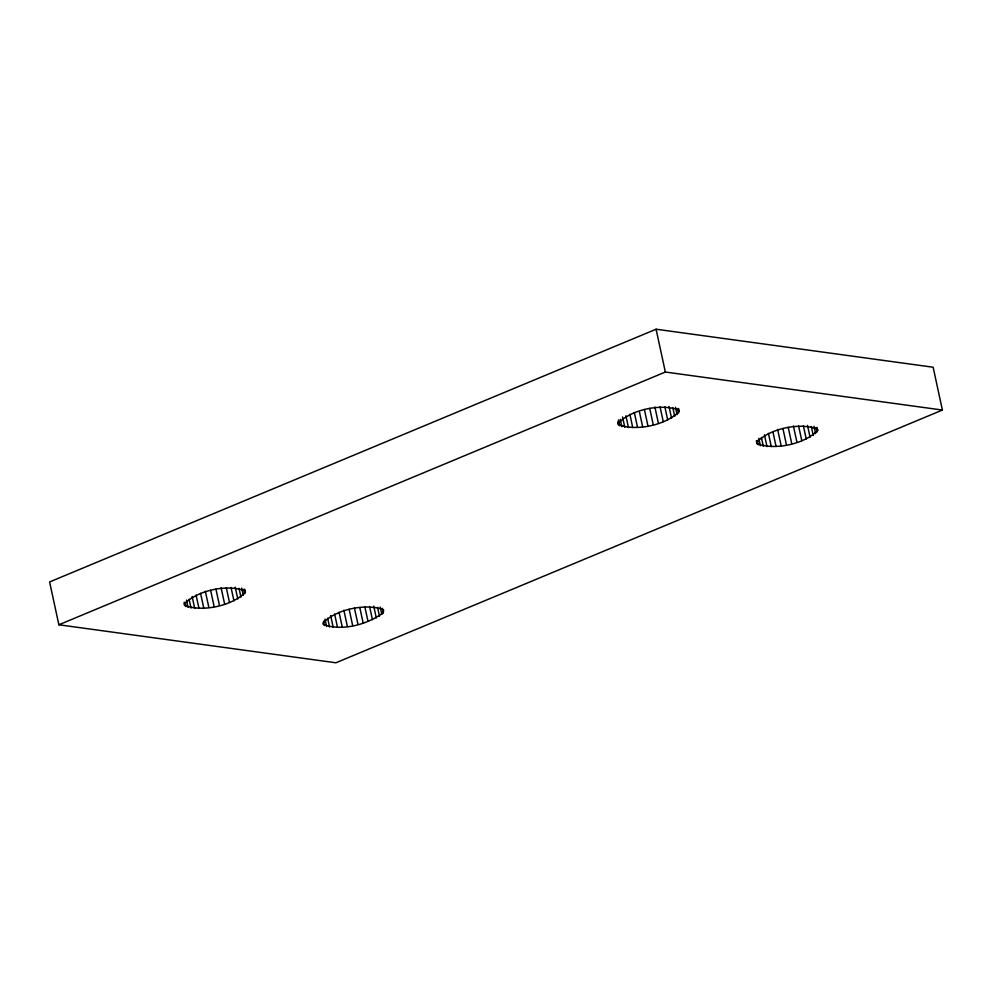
<?xml version="1.0" encoding="UTF-8"?>
<svg xmlns="http://www.w3.org/2000/svg" width="992" height="992" viewBox="0 0 992 992"><rect width="100%" height="100%" fill="white"/><g stroke="black" fill="none" stroke-linecap="round" stroke-linejoin="round"><path stroke-width="1.49" d="M245.396 592.187L245.061 590.823C227.354 583.966 197.458 590.277 184.363 604.066L184.698 605.43C202.393 612.287 232.302 605.963 245.396 592.187L244.764 589.236M383.334 612.734L383.582 609.82C365.887 602.975 335.978 609.286 322.884 623.063L323.218 624.427C342.265 631.495 367.226 624.625 383.334 612.734L382.366 608.307M679.173 411.432L678.838 410.056C661.131 403.211 631.234 409.522 618.128 423.299L618.462 424.663C636.17 431.52 666.078 425.208 679.173 411.432L678.528 408.481M817.693 430.429L817.358 429.065C799.664 422.208 769.755 428.519 756.66 442.308L756.995 443.672C774.702 450.529 804.599 444.218 817.693 430.429L817.061 427.478M656.084 329.22L49.6 581.944L58.863 624.774L335.916 662.78L942.4 410.056L933.137 367.226L656.084 329.22L665.347 372.037L942.4 410.056M58.863 624.774L665.347 372.037M816.143 427.552L817.11 431.979M814.01 426.275L815.598 433.665M811.32 426.56L813.242 435.426M807.525 425.407L810.08 437.212M803.346 425.692L806.223 438.985M798.597 425.903L801.796 440.671M793.402 425.977L796.923 442.221M788.231 427.354L791.74 443.598M782.924 428.519L786.433 444.763M777.629 429.424L781.15 445.668M772.842 431.52L776.042 446.288M768.403 433.318L771.28 446.598M764.435 434.794L766.99 446.611M761.41 437.447L763.319 446.313M758.781 438.328L760.38 445.706M757.293 440.386L758.248 444.813M756.35 440.721L756.995 443.672M677.623 408.543L678.578 412.982M675.478 407.278L677.077 414.656M672.799 407.563L674.709 416.417M669.005 406.398L671.559 418.215M664.826 406.683L667.703 419.976M660.077 406.894L663.264 421.662M654.881 406.98L658.39 423.224M649.71 408.357L653.22 424.601M644.391 409.51L647.912 425.754M639.431 411.891L642.618 426.659M634.322 412.511L637.521 427.279M629.87 414.309L632.747 427.602M625.915 415.797L628.469 427.614M622.554 416.975L624.799 427.304M620.248 419.318L621.848 426.696M618.438 419.901L619.715 425.816M617.83 421.712L618.462 424.663M380.234 607.042L381.821 614.42M377.543 607.327L379.465 616.181M373.748 606.162L376.303 617.979M369.582 606.447L372.446 619.74M364.82 606.658L368.02 621.426M359.947 608.22L363.146 622.988M354.454 608.121L357.963 624.365M349.147 609.274L352.656 625.518M343.852 610.179L347.374 626.423M339.078 612.275L342.265 627.043M334.626 614.073L337.503 627.366M330.658 615.561L333.213 627.378M327.633 618.214L329.542 627.068M325.004 619.082L326.604 626.46M323.516 621.141L324.471 625.58M243.846 589.31L244.801 593.737M241.701 588.033L243.3 595.411M239.022 588.318L240.932 597.184M235.228 587.152L237.782 598.97M231.049 587.45L233.926 600.743M226.3 587.661L229.487 602.429M221.104 587.735L224.614 603.979M215.934 589.112L219.443 605.356M210.626 590.277L214.136 606.521M205.332 591.17L208.841 607.414M200.545 593.278L203.744 608.046M196.094 595.076L198.97 608.356M192.138 596.552L194.692 608.369M189.1 599.205L191.022 608.071M186.484 600.073L188.071 607.464M184.983 602.144L185.938 606.571M184.053 602.479L184.698 605.43"/></g></svg>
